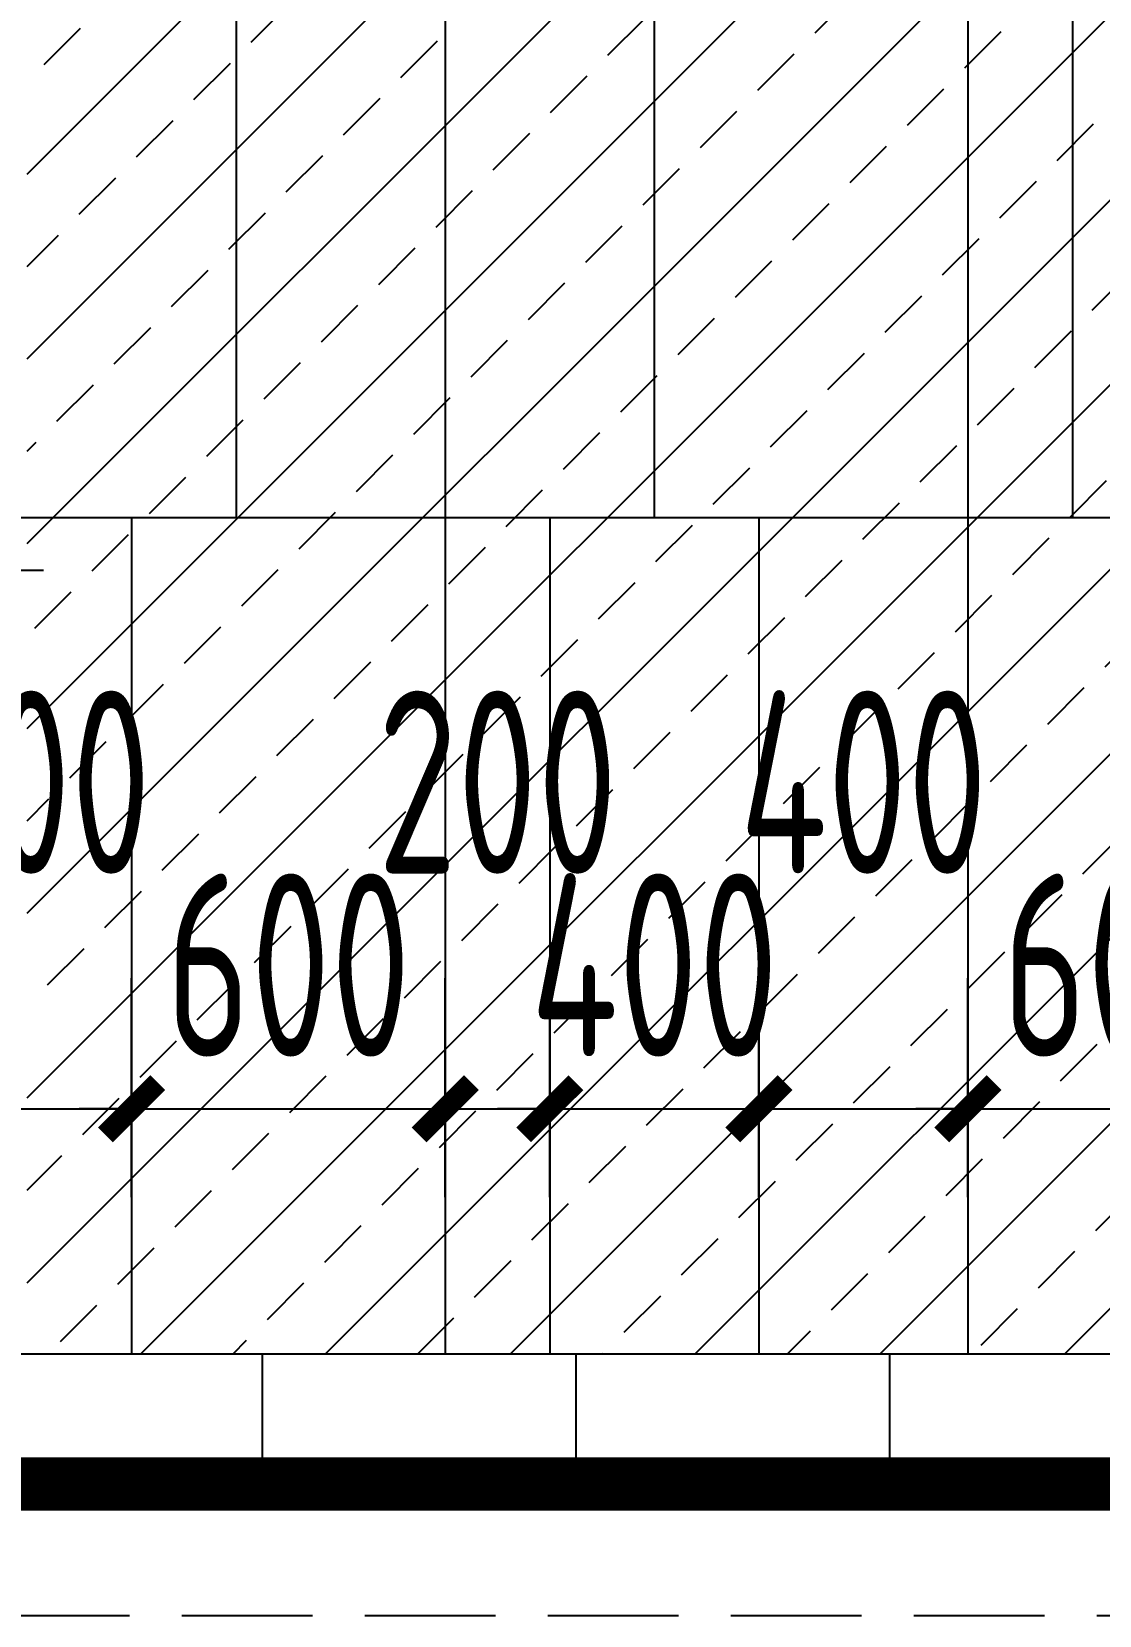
# Model space of a CAD drawing. Extents: x -863035 to 270371, y -8918 to 240488.
# Drawn here: x -243055 to -241013, y 74589 to 77619 of the extents above; entities that cross this region are included whole.
import ezdxf

# ---------------------------------------------------------------- set-up
doc = ezdxf.new("R2010")
doc.units = 0
doc.header["$LTSCALE"] = 1000
doc.header["$MEASUREMENT"] = 0
doc.linetypes.add('DASH', pattern=[0.35, 0.25, -0.1])
for name, color, linetype in [('01-标注_尺寸', 124, 'Continuous'), ('01-标注_标高', 200, 'Continuous'), ('05-填充_156', 156, 'Continuous'), ('A-C_窗', 140, 'Continuous'), ('E-墙面分格', 146, 'Continuous'), ('E-立面轮廓', 241, 'Continuous')]:
    doc.layers.add(name, color=color, linetype=linetype)
doc.styles.add('_TCH_DIM_T3', font='ROS1', dxfattribs={"width": 0.75, "bigfont": 'JD'})
doc.dimstyles.new('_TCH_ARCH&&100', dxfattribs={"dimtxt": 350, "dimasz": 100, "dimexe": 250, "dimexo": 300, "dimgap": 100, "dimtad": 1, "dimdec": 0, "dimzin": 0, "dimdsep": 46, "dimtxsty": '_TCH_DIM_T3', "dimblk": 'ARCHTICK', "dimcen": 0.09, "dimclrt": 7, "dimazin": 2, "dimtfac": 1, "dimtdec": 0, "dimtix": 1, "dimtmove": 2, "dimatfit": 3, "dimfxl": 0, "dimtolj": 1, "dimtzin": 0, "dimarcsym": 0})

# ---------------------------------------------------------------- blocks, each defined once
blk = doc.blocks.new('_ArchTick')
at = {"color": 0, "linetype": 'ByBlock', "const_width": 0.4}
blk.add_lwpolyline([(-0.5, -0.5), (0.5, 0.5)], dxfattribs=at)
blk = doc.blocks.new('*D1155')
at = {"layer": '01-标注_尺寸', "color": 0, "lineweight": -2, "transparency": 16777216}
for p, q in [((-243264.1, 75388.6), (-243264.1, 75807.9)), ((-242864.1, 75388.6), (-242864.1, 75807.9)), ((-243264.1, 75557.9), (-242864.1, 75557.9))]:
    blk.add_line(p, q, dxfattribs=at)
at = {"layer": 'Defpoints', "color": 0, "transparency": 16777216}
for p in [(-242864.1, 75557.9), (-243264.1, 75088.6), (-242864.1, 75088.6)]:
    blk.add_point(p, dxfattribs=at)
at = {"layer": '01-标注_尺寸', "color": 0, "lineweight": -2, "transparency": 16777216, "xscale": 100, "yscale": 100, "zscale": 100, "rotation": 180}
blk.add_blockref('_ArchTick', (-243264.1, 75557.9), dxfattribs=at)
at = {"layer": '01-标注_尺寸', "color": 0, "lineweight": -2, "transparency": 16777216, "xscale": 100, "yscale": 100, "zscale": 100}
blk.add_blockref('_ArchTick', (-242864.1, 75557.9), dxfattribs=at)
at = {"layer": '01-标注_尺寸', "color": 7, "transparency": 16777216, "insert": (-243064.1, 76182.9), "char_height": 350, "attachment_point": 5, "style": '_TCH_DIM_T3'}
blk.add_mtext('\\A1;400', dxfattribs=at)
blk = doc.blocks.new('*D1156')
at = {"layer": '01-标注_尺寸', "color": 0, "lineweight": -2, "transparency": 16777216}
for p, q in [((-242864.1, 75388.6), (-242864.1, 75807.9)), ((-242264.1, 75388.6), (-242264.1, 75807.9)), ((-242864.1, 75557.9), (-242964.1, 75557.9)), ((-242864.1, 75557.9), (-242264.1, 75557.9)), ((-242264.1, 75557.9), (-242164.1, 75557.9))]:
    blk.add_line(p, q, dxfattribs=at)
at = {"layer": 'Defpoints', "color": 0, "transparency": 16777216}
for p in [(-242264.1, 75557.9), (-242864.1, 75088.6), (-242264.1, 75088.6)]:
    blk.add_point(p, dxfattribs=at)
at = {"layer": '01-标注_尺寸', "color": 0, "lineweight": -2, "transparency": 16777216, "xscale": 100, "yscale": 100, "zscale": 100}
blk.add_blockref('_ArchTick', (-242864.1, 75557.9), dxfattribs=at)
at = {"layer": '01-标注_尺寸', "color": 0, "lineweight": -2, "transparency": 16777216, "xscale": 100, "yscale": 100, "zscale": 100, "rotation": 180}
blk.add_blockref('_ArchTick', (-242264.1, 75557.9), dxfattribs=at)
at = {"layer": '01-标注_尺寸', "color": 7, "transparency": 16777216, "insert": (-242564.1, 75832.9), "char_height": 350, "attachment_point": 5, "style": '_TCH_DIM_T3'}
blk.add_mtext('\\A1;600', dxfattribs=at)
blk = doc.blocks.new('*D1157')
at = {"layer": '01-标注_尺寸', "color": 0, "lineweight": -2, "transparency": 16777216}
for p, q in [((-242264.1, 75388.6), (-242264.1, 75807.9)), ((-242064.1, 75388.6), (-242064.1, 75807.9)), ((-242264.1, 75557.9), (-242064.1, 75557.9))]:
    blk.add_line(p, q, dxfattribs=at)
at = {"layer": 'Defpoints', "color": 0, "transparency": 16777216}
for p in [(-242064.1, 75557.9), (-242264.1, 75088.6), (-242064.1, 75088.6)]:
    blk.add_point(p, dxfattribs=at)
at = {"layer": '01-标注_尺寸', "color": 0, "lineweight": -2, "transparency": 16777216, "xscale": 100, "yscale": 100, "zscale": 100, "rotation": 180}
blk.add_blockref('_ArchTick', (-242264.1, 75557.9), dxfattribs=at)
at = {"layer": '01-标注_尺寸', "color": 0, "lineweight": -2, "transparency": 16777216, "xscale": 100, "yscale": 100, "zscale": 100}
blk.add_blockref('_ArchTick', (-242064.1, 75557.9), dxfattribs=at)
at = {"layer": '01-标注_尺寸', "color": 7, "transparency": 16777216, "insert": (-242164.1, 76182.9), "char_height": 350, "attachment_point": 5, "style": '_TCH_DIM_T3'}
blk.add_mtext('\\A1;200', dxfattribs=at)
blk = doc.blocks.new('*D1158')
at = {"layer": '01-标注_尺寸', "color": 0, "lineweight": -2, "transparency": 16777216}
for p, q in [((-242064.1, 75388.6), (-242064.1, 75807.9)), ((-241664.1, 75388.6), (-241664.1, 75807.9)), ((-242064.1, 75557.9), (-242164.1, 75557.9)), ((-242064.1, 75557.9), (-241664.1, 75557.9)), ((-241664.1, 75557.9), (-241564.1, 75557.9))]:
    blk.add_line(p, q, dxfattribs=at)
at = {"layer": 'Defpoints', "color": 0, "transparency": 16777216}
for p in [(-241664.1, 75557.9), (-242064.1, 75088.6), (-241664.1, 75088.6)]:
    blk.add_point(p, dxfattribs=at)
at = {"layer": '01-标注_尺寸', "color": 0, "lineweight": -2, "transparency": 16777216, "xscale": 100, "yscale": 100, "zscale": 100}
blk.add_blockref('_ArchTick', (-242064.1, 75557.9), dxfattribs=at)
at = {"layer": '01-标注_尺寸', "color": 0, "lineweight": -2, "transparency": 16777216, "xscale": 100, "yscale": 100, "zscale": 100, "rotation": 180}
blk.add_blockref('_ArchTick', (-241664.1, 75557.9), dxfattribs=at)
at = {"layer": '01-标注_尺寸', "color": 7, "transparency": 16777216, "insert": (-241864.1, 75832.9), "char_height": 350, "attachment_point": 5, "style": '_TCH_DIM_T3'}
blk.add_mtext('\\A1;400', dxfattribs=at)
blk = doc.blocks.new('*D1159')
at = {"layer": '01-标注_尺寸', "color": 0, "lineweight": -2, "transparency": 16777216}
for p, q in [((-241664.1, 75388.6), (-241664.1, 75807.9)), ((-241264.1, 75388.6), (-241264.1, 75807.9)), ((-241664.1, 75557.9), (-241264.1, 75557.9))]:
    blk.add_line(p, q, dxfattribs=at)
at = {"layer": 'Defpoints', "color": 0, "transparency": 16777216}
for p in [(-241264.1, 75557.9), (-241664.1, 75088.6), (-241264.1, 75088.6)]:
    blk.add_point(p, dxfattribs=at)
at = {"layer": '01-标注_尺寸', "color": 0, "lineweight": -2, "transparency": 16777216, "xscale": 100, "yscale": 100, "zscale": 100, "rotation": 180}
blk.add_blockref('_ArchTick', (-241664.1, 75557.9), dxfattribs=at)
at = {"layer": '01-标注_尺寸', "color": 0, "lineweight": -2, "transparency": 16777216, "xscale": 100, "yscale": 100, "zscale": 100}
blk.add_blockref('_ArchTick', (-241264.1, 75557.9), dxfattribs=at)
at = {"layer": '01-标注_尺寸', "color": 7, "transparency": 16777216, "insert": (-241464.1, 76182.9), "char_height": 350, "attachment_point": 5, "style": '_TCH_DIM_T3'}
blk.add_mtext('\\A1;400', dxfattribs=at)
blk = doc.blocks.new('*D1160')
at = {"layer": '01-标注_尺寸', "color": 0, "lineweight": -2, "transparency": 16777216}
for p, q in [((-241264.1, 75388.6), (-241264.1, 75807.9)), ((-240664.1, 75388.6), (-240664.1, 75807.9)), ((-241264.1, 75557.9), (-241364.1, 75557.9)), ((-241264.1, 75557.9), (-240664.1, 75557.9)), ((-240664.1, 75557.9), (-240564.1, 75557.9))]:
    blk.add_line(p, q, dxfattribs=at)
at = {"layer": 'Defpoints', "color": 0, "transparency": 16777216}
for p in [(-240664.1, 75557.9), (-241264.1, 75088.6), (-240664.1, 75088.6)]:
    blk.add_point(p, dxfattribs=at)
at = {"layer": '01-标注_尺寸', "color": 0, "lineweight": -2, "transparency": 16777216, "xscale": 100, "yscale": 100, "zscale": 100}
blk.add_blockref('_ArchTick', (-241264.1, 75557.9), dxfattribs=at)
at = {"layer": '01-标注_尺寸', "color": 0, "lineweight": -2, "transparency": 16777216, "xscale": 100, "yscale": 100, "zscale": 100, "rotation": 180}
blk.add_blockref('_ArchTick', (-240664.1, 75557.9), dxfattribs=at)
at = {"layer": '01-标注_尺寸', "color": 7, "transparency": 16777216, "insert": (-240964.1, 75832.9), "char_height": 350, "attachment_point": 5, "style": '_TCH_DIM_T3'}
blk.add_mtext('\\A1;600', dxfattribs=at)

msp = doc.modelspace()

# ---------------------------------------------------------------- hatches: boundary and pattern name
at = {"layer": '05-填充_156'}
h = msp.add_hatch(dxfattribs=at)
h.set_pattern_fill('天然石材', color=256, scale=50)
h.set_pattern_definition([(45, (-509493.13, 196644.35), (-176.77677, 176.77677), []), (45, (-509406.2, 196554.6), (-176.77677, 176.77677), [98.68425, -56.391])])
h.paths.add_polyline_path([(-237964.1, 78288.6), (-237964.1, 78638.6), (-243664.1, 78638.6), (-243664.1, 78288.6), (-243064.1, 78288.6), (-243064.1, 75088.6), (-237964.1, 75088.6), (-237964.1, 75488.6)])

# ---------------------------------------------------------------- linework, layer by layer
at = {"layer": '01-标注_标高'}
msp.add_line((-244388.9, 76588.6), (-243032.4, 76588.6), dxfattribs=at)
at = {"layer": 'A-C_窗'}
msp.add_line((-237964.1, 75088.6), (-243664.1, 75088.6), dxfattribs=at)
at = {"layer": 'A-C_窗', "linetype": 'DASH'}
msp.add_line((-252217.8, 74588.6), (-232689.4, 74588.6), dxfattribs=at)
at = {"layer": 'A-C_窗'}
msp.add_lwpolyline([(-243664.1, 78638.6), (-237964.1, 78638.6), (-237964.1, 74888.6), (-243664.1, 74888.6)], close=True, dxfattribs=at)
at = {"layer": 'E-墙面分格'}
for p, q in [((-242664.1, 78638.6), (-242664.1, 76688.6)), ((-242264.1, 78638.6), (-242264.1, 76688.6)), ((-241864.1, 78638.6), (-241864.1, 76688.6)), ((-241264.1, 78638.6), (-241264.1, 76688.6)), ((-241064.1, 78638.6), (-241064.1, 76688.6)), ((-237964.1, 76688.6), (-243664.1, 76688.6)), ((-242864.1, 76688.6), (-242864.1, 75088.6)), ((-242264.1, 76688.6), (-242264.1, 75088.6)), ((-242064.1, 76688.6), (-242064.1, 75088.6)), ((-241664.1, 76688.6), (-241664.1, 75088.6)), ((-241264.1, 76688.6), (-241264.1, 75088.6)), ((-242614.1, 75088.6), (-242614.1, 74888.6)), ((-242014.1, 75088.6), (-242014.1, 74888.6)), ((-241414.1, 75088.6), (-241414.1, 74888.6))]:
    msp.add_line(p, q, dxfattribs=at)
at = {"layer": 'E-立面轮廓', "const_width": 100}
msp.add_lwpolyline([(-252217.8, 74838.6), (-232689.4, 74838.6)], dxfattribs=at)

# ---------------------------------------------------------------- dimensions: what is measured, and where the dimension line sits
at = {"layer": '01-标注_尺寸'}
for base, p1, p2, picture, middle in [((-242864.1, 75557.9), (-243264.1, 75088.6), (-242864.1, 75088.6), '*D1155', (-243064.1, 76182.9)), ((-242064.1, 75557.9), (-242264.1, 75088.6), (-242064.1, 75088.6), '*D1157', (-242164.1, 76182.9)), ((-241264.1, 75557.9), (-241664.1, 75088.6), (-241264.1, 75088.6), '*D1159', (-241464.1, 76182.9))]:
    dim = msp.add_linear_dim(base=base, p1=p1, p2=p2, angle=360, dimstyle='_TCH_ARCH&&100', dxfattribs=at)
    dim.commit()
    dim.dimension.update_dxf_attribs({"geometry": picture, "text_midpoint": middle, "dimtype": 161})
for p1, p2, picture, middle in [((-242864.1, 75088.6), (-242264.1, 75088.6), '*D1156', (-242564.1, 75832.9)), ((-242064.1, 75088.6), (-241664.1, 75088.6), '*D1158', (-241864.1, 75832.9)), ((-241264.1, 75088.6), (-240664.1, 75088.6), '*D1160', (-240964.1, 75832.9))]:
    dim = msp.add_aligned_dim(p1=p1, p2=p2, distance=469.3, dimstyle='_TCH_ARCH&&100', dxfattribs=at)
    dim.commit()
    dim.dimension.update_dxf_attribs({"geometry": picture, "text_midpoint": middle})

doc.saveas('drawing.dxf')
